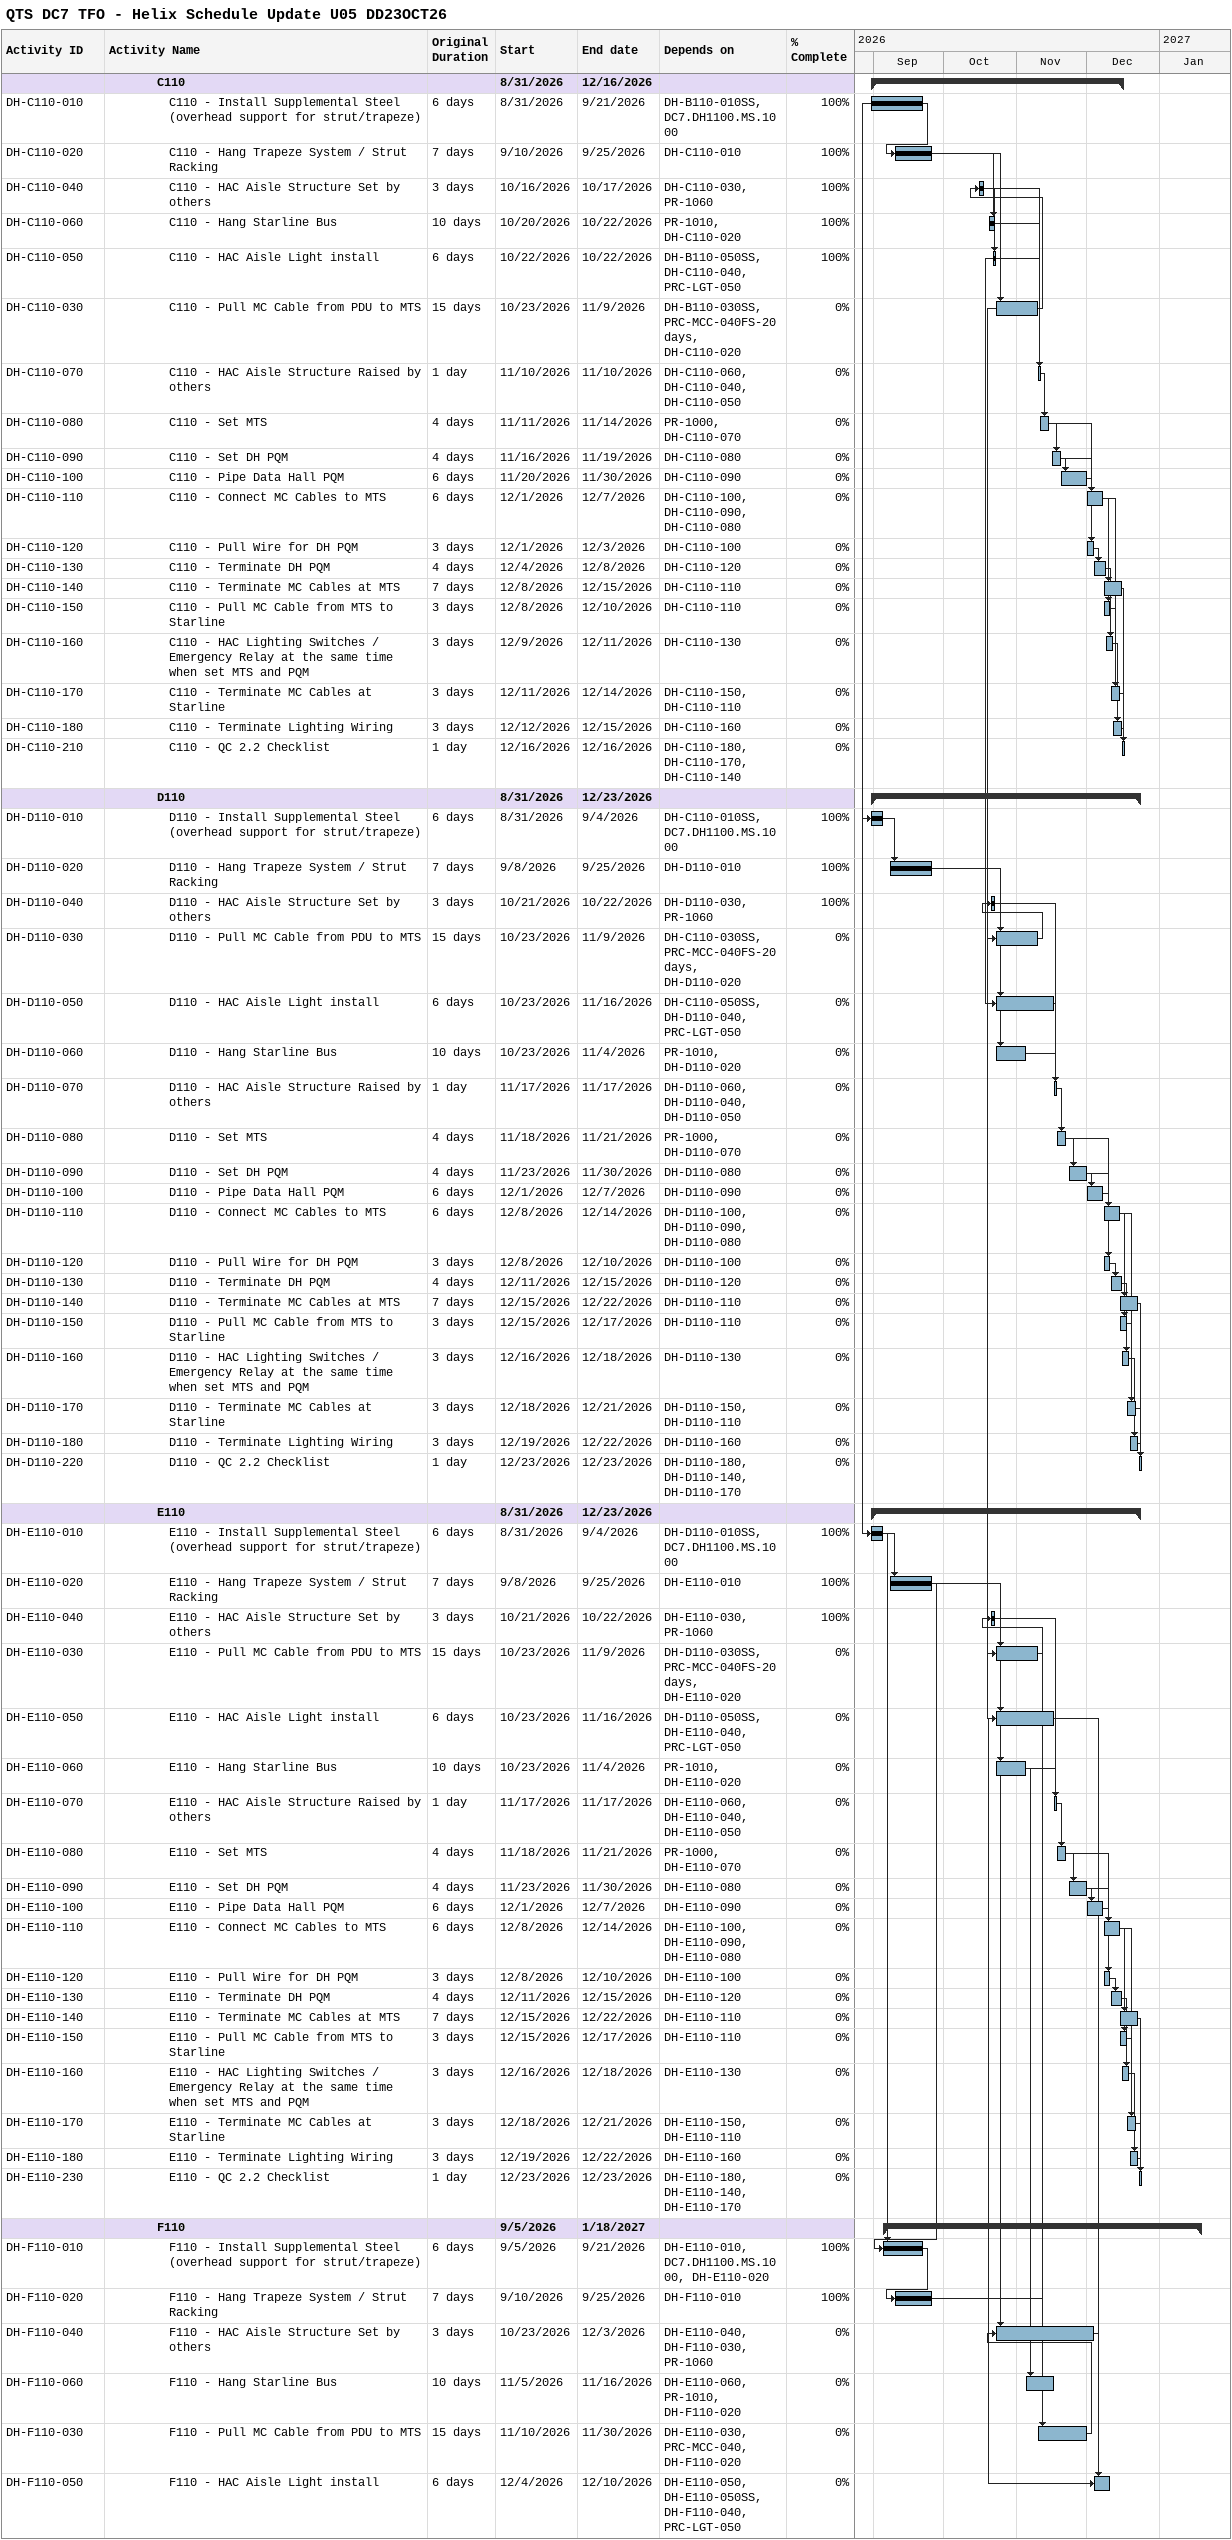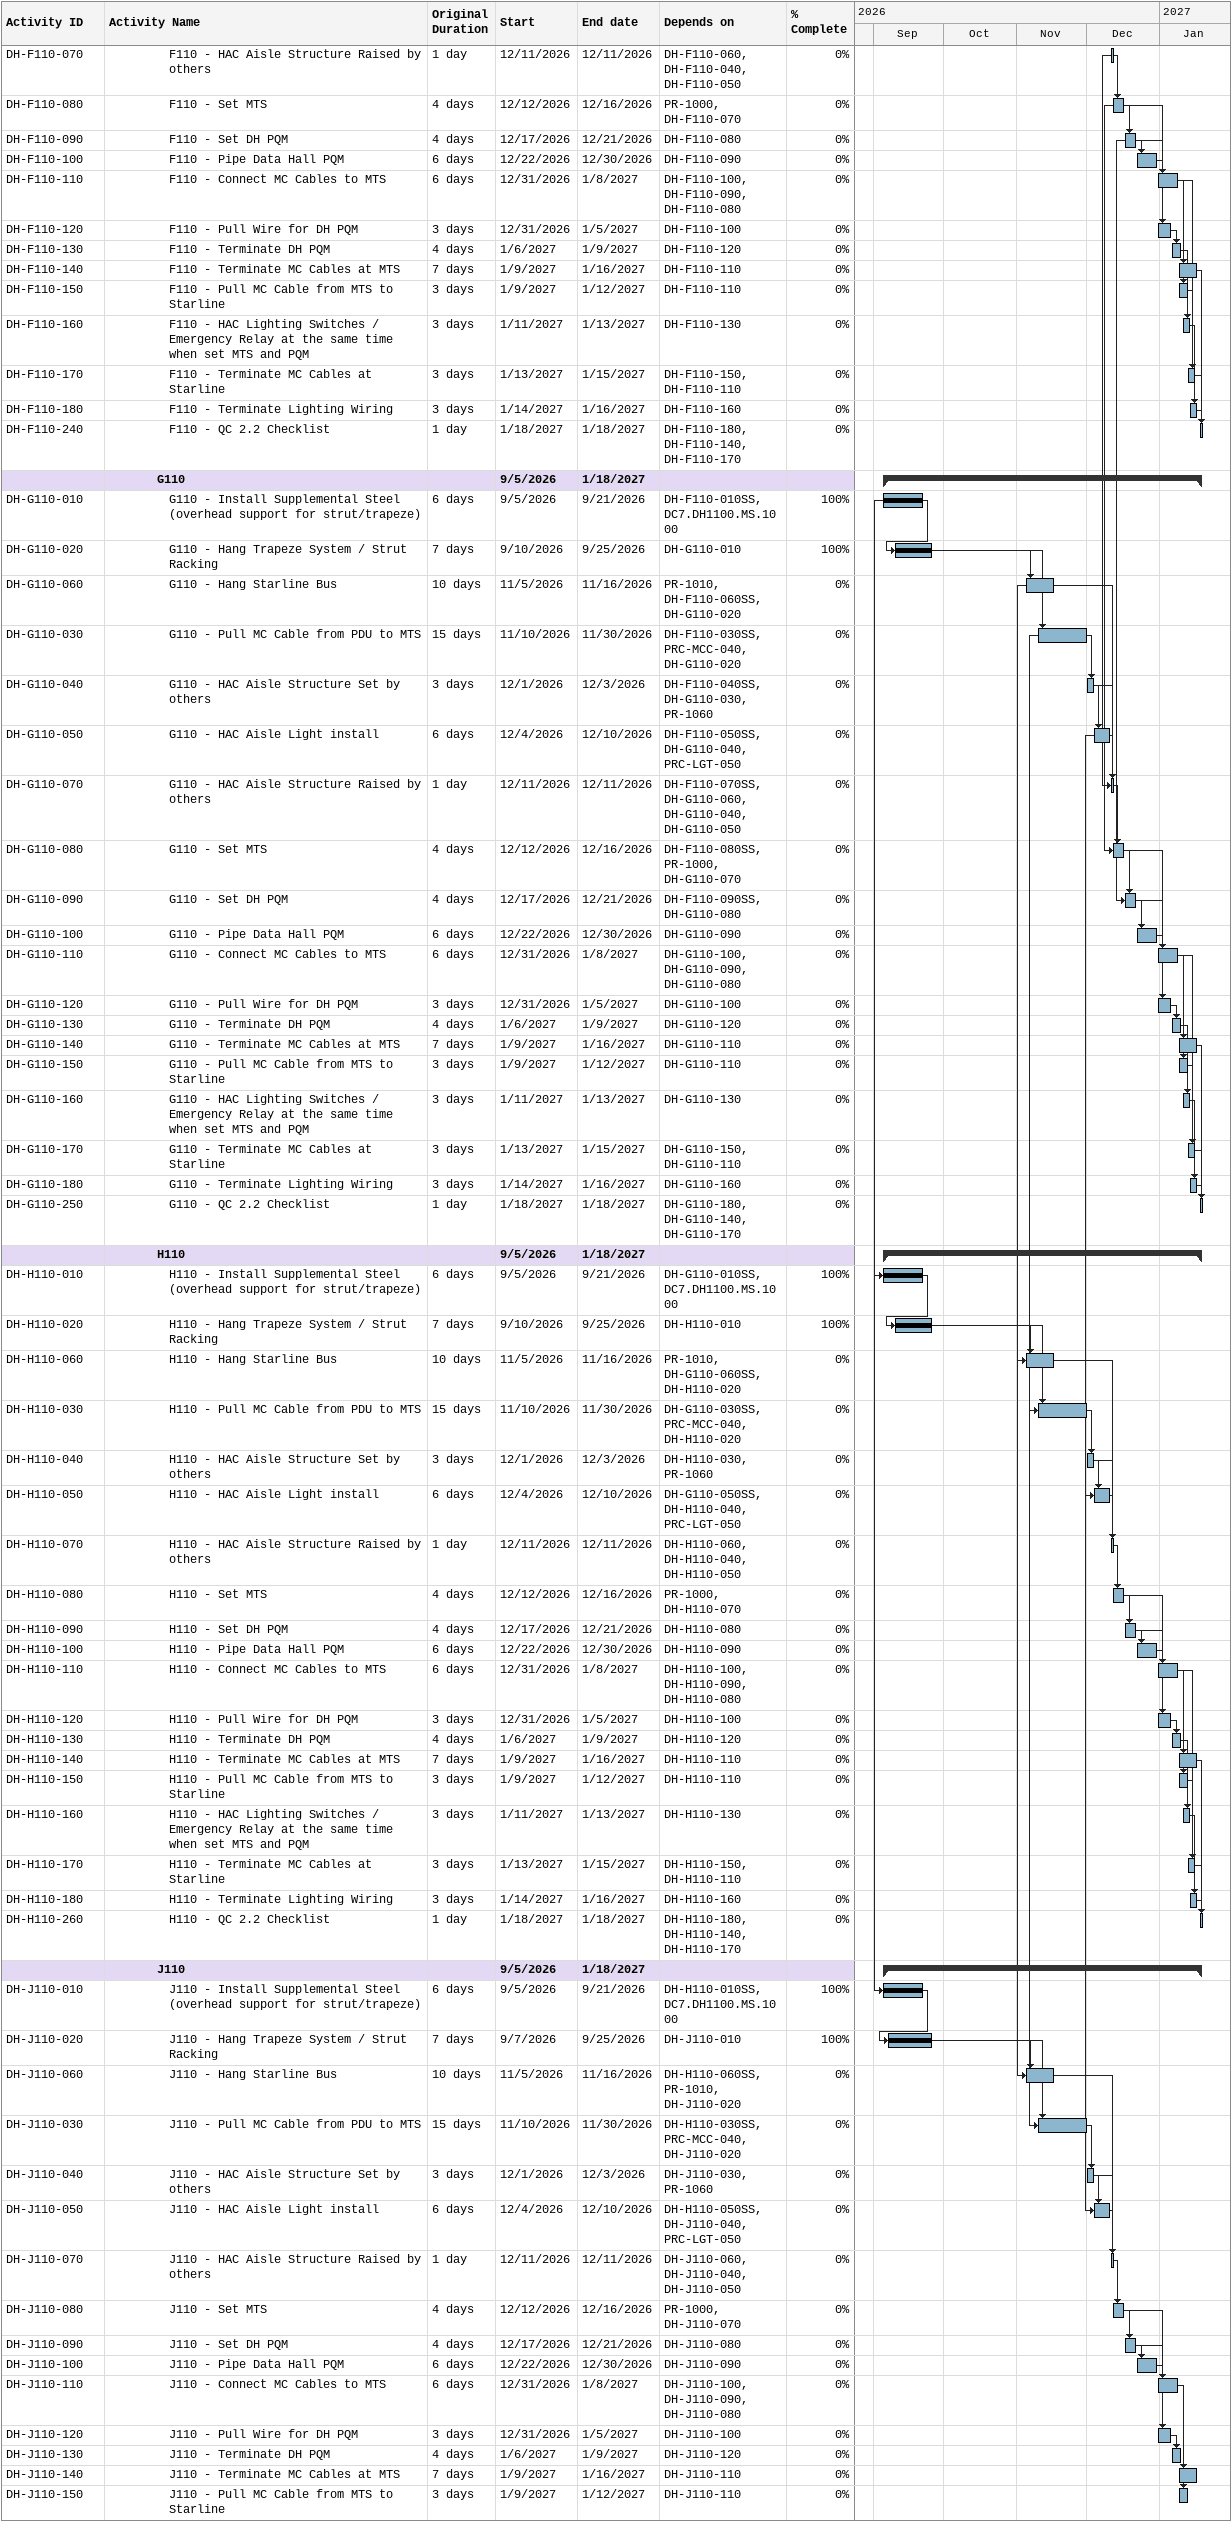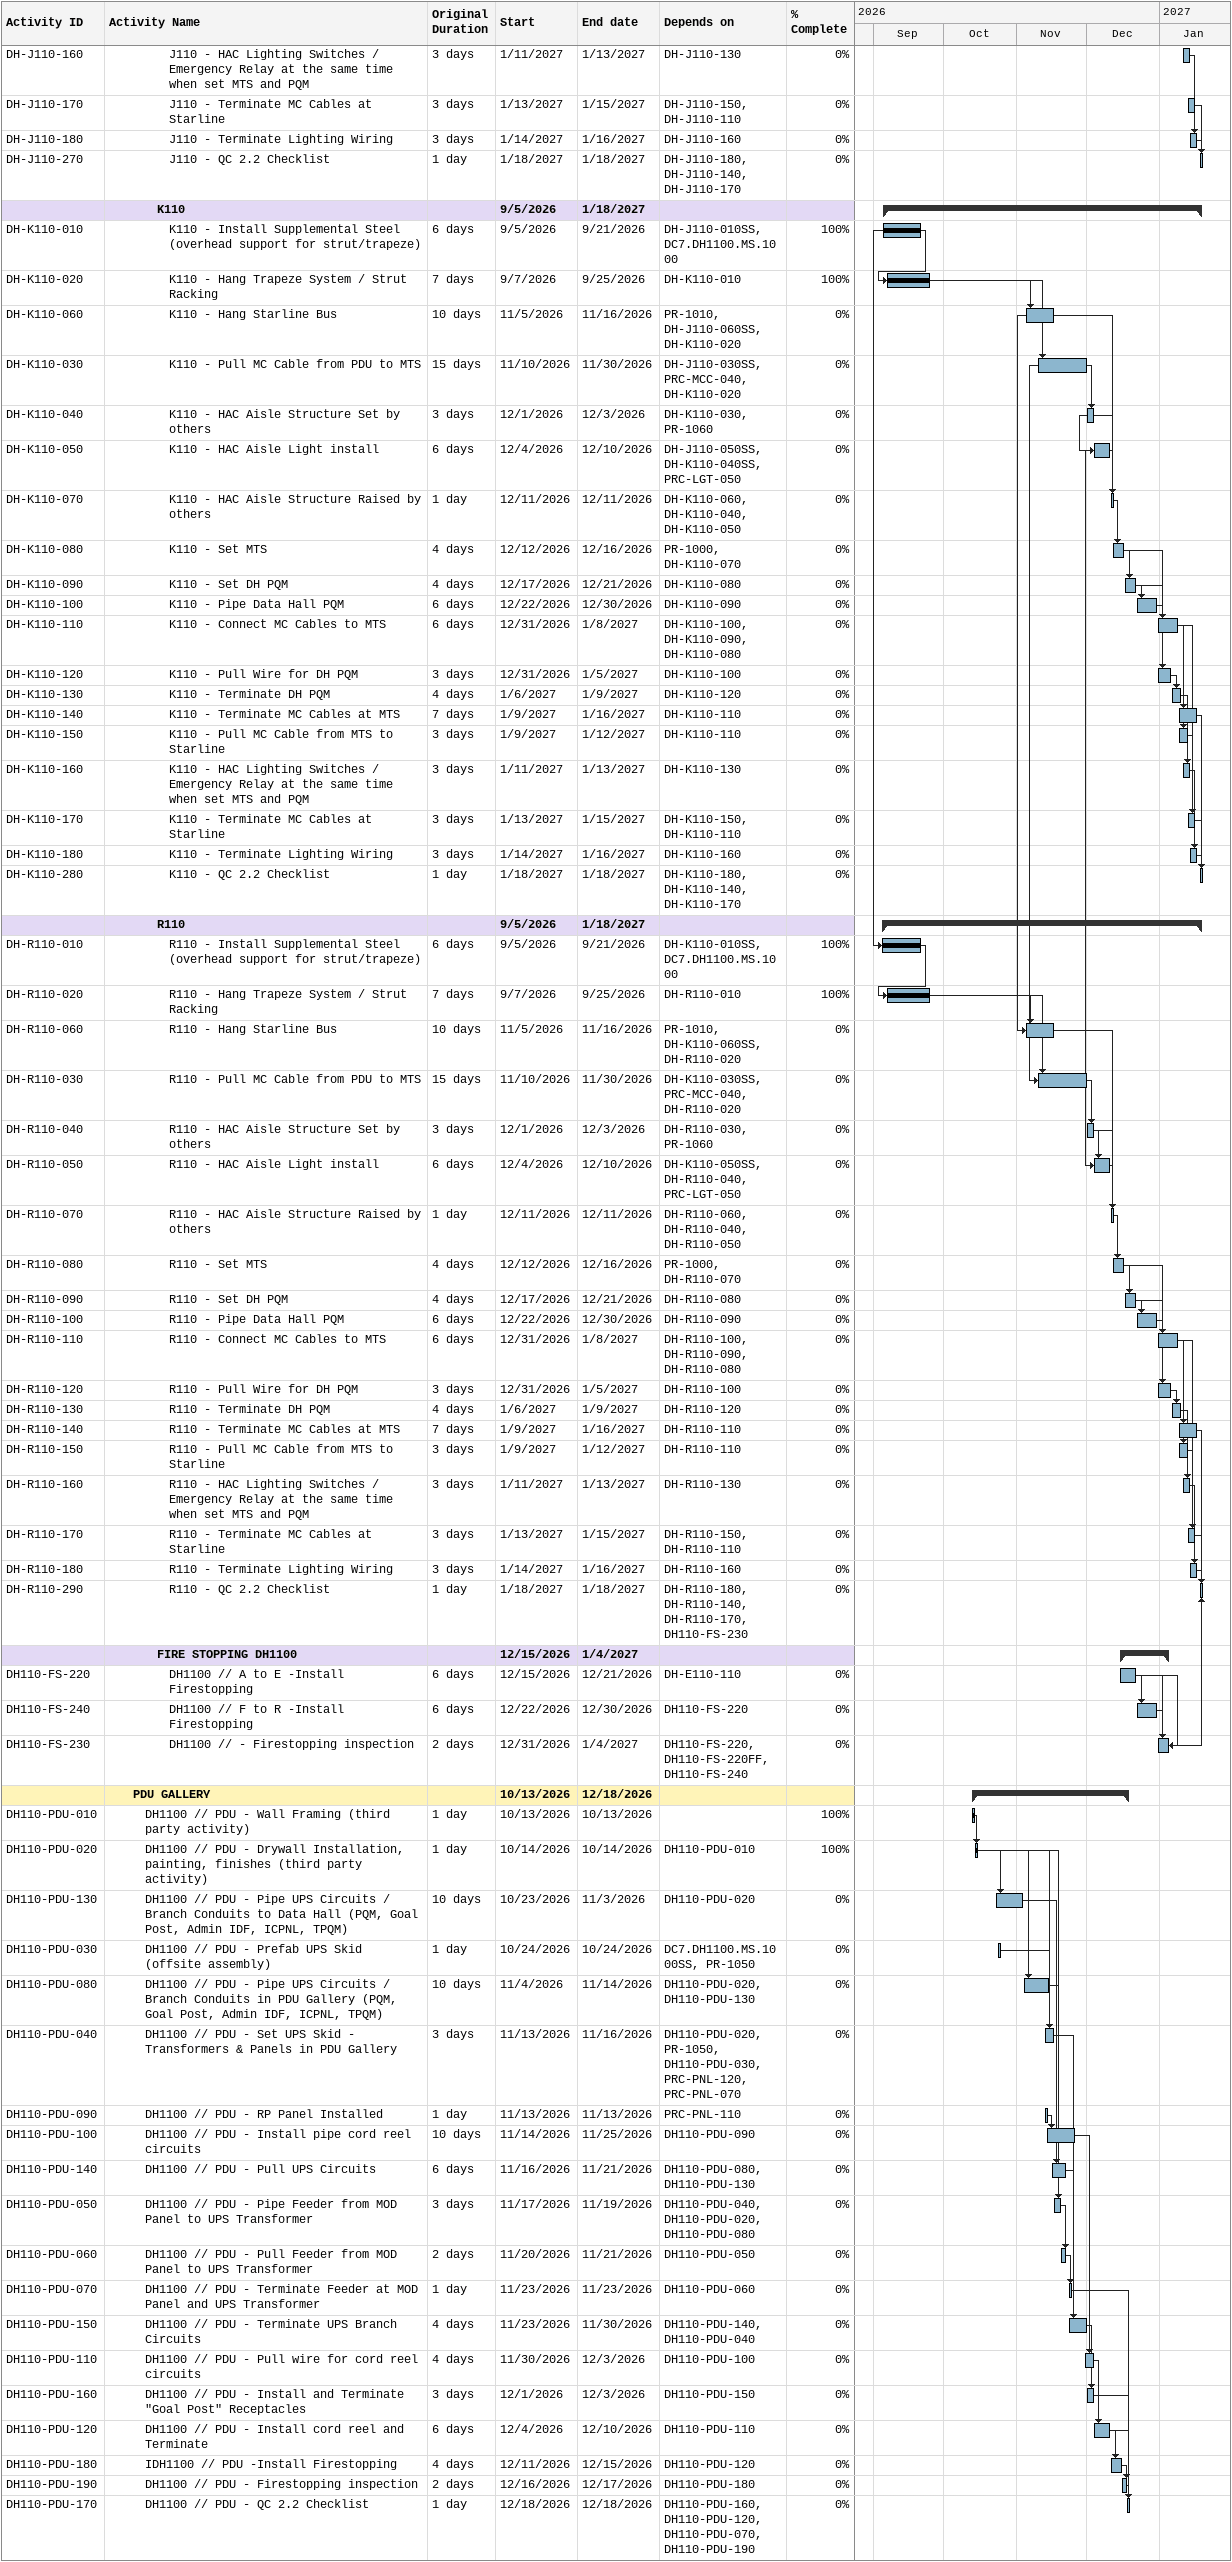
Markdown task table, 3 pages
QTS DC7 TFO - Helix Schedule Update U05 DD23OCT26

| ID | Level | Task | Original duration | Start | Finish | Predecessors | % complete |
|---|---|---|---|---|---|---|---|
|  | 5 | **C110** |  | 2026-08-31 | 2026-12-16 |  |  |
| DH-C110-010 | 6 | C110 - Install Supplemental Steel (overhead support for strut/trapeze) | 6d | 2026-08-31 | 2026-09-21 | DH-B110-010SS, DC7.DH1100.MS.1000 | 100 |
| DH-C110-020 | 6 | C110 - Hang Trapeze System / Strut Racking | 7d | 2026-09-10 | 2026-09-25 | DH-C110-010 | 100 |
| DH-C110-040 | 6 | C110 - HAC Aisle Structure Set by others | 3d | 2026-10-16 | 2026-10-17 | DH-C110-030, PR-1060 | 100 |
| DH-C110-060 | 6 | C110 - Hang Starline Bus | 10d | 2026-10-20 | 2026-10-22 | PR-1010, DH-C110-020 | 100 |
| DH-C110-050 | 6 | C110 - HAC Aisle Light install | 6d | 2026-10-22 | 2026-10-22 | DH-B110-050SS, DH-C110-040, PRC-LGT-050 | 100 |
| DH-C110-030 | 6 | C110 - Pull MC Cable from PDU to MTS | 15d | 2026-10-23 | 2026-11-09 | DH-B110-030SS, PRC-MCC-040FS-20d, DH-C110-020 | 0 |
| DH-C110-070 | 6 | C110 - HAC Aisle Structure Raised by others | 1d | 2026-11-10 | 2026-11-10 | DH-C110-060, DH-C110-040, DH-C110-050 | 0 |
| DH-C110-080 | 6 | C110 - Set MTS | 4d | 2026-11-11 | 2026-11-14 | PR-1000, DH-C110-070 | 0 |
| DH-C110-090 | 6 | C110 - Set DH PQM | 4d | 2026-11-16 | 2026-11-19 | DH-C110-080 | 0 |
| DH-C110-100 | 6 | C110 - Pipe Data Hall PQM | 6d | 2026-11-20 | 2026-11-30 | DH-C110-090 | 0 |
| DH-C110-110 | 6 | C110 - Connect MC Cables to MTS | 6d | 2026-12-01 | 2026-12-07 | DH-C110-100, DH-C110-090, DH-C110-080 | 0 |
| DH-C110-120 | 6 | C110 - Pull Wire for DH PQM | 3d | 2026-12-01 | 2026-12-03 | DH-C110-100 | 0 |
| DH-C110-130 | 6 | C110 - Terminate DH PQM | 4d | 2026-12-04 | 2026-12-08 | DH-C110-120 | 0 |
| DH-C110-140 | 6 | C110 - Terminate MC Cables at MTS | 7d | 2026-12-08 | 2026-12-15 | DH-C110-110 | 0 |
| DH-C110-150 | 6 | C110 - Pull MC Cable from MTS to Starline | 3d | 2026-12-08 | 2026-12-10 | DH-C110-110 | 0 |
| DH-C110-160 | 6 | C110 - HAC Lighting Switches / Emergency Relay at the same time when set MTS and PQM | 3d | 2026-12-09 | 2026-12-11 | DH-C110-130 | 0 |
| DH-C110-170 | 6 | C110 - Terminate MC Cables at Starline | 3d | 2026-12-11 | 2026-12-14 | DH-C110-150, DH-C110-110 | 0 |
| DH-C110-180 | 6 | C110 - Terminate Lighting Wiring | 3d | 2026-12-12 | 2026-12-15 | DH-C110-160 | 0 |
| DH-C110-210 | 6 | C110 - QC 2.2 Checklist | 1d | 2026-12-16 | 2026-12-16 | DH-C110-180, DH-C110-170, DH-C110-140 | 0 |
|  | 5 | **D110** |  | 2026-08-31 | 2026-12-23 |  |  |
| DH-D110-010 | 6 | D110 - Install Supplemental Steel (overhead support for strut/trapeze) | 6d | 2026-08-31 | 2026-09-04 | DH-C110-010SS, DC7.DH1100.MS.1000 | 100 |
| DH-D110-020 | 6 | D110 - Hang Trapeze System / Strut Racking | 7d | 2026-09-08 | 2026-09-25 | DH-D110-010 | 100 |
| DH-D110-040 | 6 | D110 - HAC Aisle Structure Set by others | 3d | 2026-10-21 | 2026-10-22 | DH-D110-030, PR-1060 | 100 |
| DH-D110-030 | 6 | D110 - Pull MC Cable from PDU to MTS | 15d | 2026-10-23 | 2026-11-09 | DH-C110-030SS, PRC-MCC-040FS-20d, DH-D110-020 | 0 |
| DH-D110-050 | 6 | D110 - HAC Aisle Light install | 6d | 2026-10-23 | 2026-11-16 | DH-C110-050SS, DH-D110-040, PRC-LGT-050 | 0 |
| DH-D110-060 | 6 | D110 - Hang Starline Bus | 10d | 2026-10-23 | 2026-11-04 | PR-1010, DH-D110-020 | 0 |
| DH-D110-070 | 6 | D110 - HAC Aisle Structure Raised by others | 1d | 2026-11-17 | 2026-11-17 | DH-D110-060, DH-D110-040, DH-D110-050 | 0 |
| DH-D110-080 | 6 | D110 - Set MTS | 4d | 2026-11-18 | 2026-11-21 | PR-1000, DH-D110-070 | 0 |
| DH-D110-090 | 6 | D110 - Set DH PQM | 4d | 2026-11-23 | 2026-11-30 | DH-D110-080 | 0 |
| DH-D110-100 | 6 | D110 - Pipe Data Hall PQM | 6d | 2026-12-01 | 2026-12-07 | DH-D110-090 | 0 |
| DH-D110-110 | 6 | D110 - Connect MC Cables to MTS | 6d | 2026-12-08 | 2026-12-14 | DH-D110-100, DH-D110-090, DH-D110-080 | 0 |
| DH-D110-120 | 6 | D110 - Pull Wire for DH PQM | 3d | 2026-12-08 | 2026-12-10 | DH-D110-100 | 0 |
| DH-D110-130 | 6 | D110 - Terminate DH PQM | 4d | 2026-12-11 | 2026-12-15 | DH-D110-120 | 0 |
| DH-D110-140 | 6 | D110 - Terminate MC Cables at MTS | 7d | 2026-12-15 | 2026-12-22 | DH-D110-110 | 0 |
| DH-D110-150 | 6 | D110 - Pull MC Cable from MTS to Starline | 3d | 2026-12-15 | 2026-12-17 | DH-D110-110 | 0 |
| DH-D110-160 | 6 | D110 - HAC Lighting Switches / Emergency Relay at the same time when set MTS and PQM | 3d | 2026-12-16 | 2026-12-18 | DH-D110-130 | 0 |
| DH-D110-170 | 6 | D110 - Terminate MC Cables at Starline | 3d | 2026-12-18 | 2026-12-21 | DH-D110-150, DH-D110-110 | 0 |
| DH-D110-180 | 6 | D110 - Terminate Lighting Wiring | 3d | 2026-12-19 | 2026-12-22 | DH-D110-160 | 0 |
| DH-D110-220 | 6 | D110 - QC 2.2 Checklist | 1d | 2026-12-23 | 2026-12-23 | DH-D110-180, DH-D110-140, DH-D110-170 | 0 |
|  | 5 | **E110** |  | 2026-08-31 | 2026-12-23 |  |  |
| DH-E110-010 | 6 | E110 - Install Supplemental Steel (overhead support for strut/trapeze) | 6d | 2026-08-31 | 2026-09-04 | DH-D110-010SS, DC7.DH1100.MS.1000 | 100 |
| DH-E110-020 | 6 | E110 - Hang Trapeze System / Strut Racking | 7d | 2026-09-08 | 2026-09-25 | DH-E110-010 | 100 |
| DH-E110-040 | 6 | E110 - HAC Aisle Structure Set by others | 3d | 2026-10-21 | 2026-10-22 | DH-E110-030, PR-1060 | 100 |
| DH-E110-030 | 6 | E110 - Pull MC Cable from PDU to MTS | 15d | 2026-10-23 | 2026-11-09 | DH-D110-030SS, PRC-MCC-040FS-20d, DH-E110-020 | 0 |
| DH-E110-050 | 6 | E110 - HAC Aisle Light install | 6d | 2026-10-23 | 2026-11-16 | DH-D110-050SS, DH-E110-040, PRC-LGT-050 | 0 |
| DH-E110-060 | 6 | E110 - Hang Starline Bus | 10d | 2026-10-23 | 2026-11-04 | PR-1010, DH-E110-020 | 0 |
| DH-E110-070 | 6 | E110 - HAC Aisle Structure Raised by others | 1d | 2026-11-17 | 2026-11-17 | DH-E110-060, DH-E110-040, DH-E110-050 | 0 |
| DH-E110-080 | 6 | E110 - Set MTS | 4d | 2026-11-18 | 2026-11-21 | PR-1000, DH-E110-070 | 0 |
| DH-E110-090 | 6 | E110 - Set DH PQM | 4d | 2026-11-23 | 2026-11-30 | DH-E110-080 | 0 |
| DH-E110-100 | 6 | E110 - Pipe Data Hall PQM | 6d | 2026-12-01 | 2026-12-07 | DH-E110-090 | 0 |
| DH-E110-110 | 6 | E110 - Connect MC Cables to MTS | 6d | 2026-12-08 | 2026-12-14 | DH-E110-100, DH-E110-090, DH-E110-080 | 0 |
| DH-E110-120 | 6 | E110 - Pull Wire for DH PQM | 3d | 2026-12-08 | 2026-12-10 | DH-E110-100 | 0 |
| DH-E110-130 | 6 | E110 - Terminate DH PQM | 4d | 2026-12-11 | 2026-12-15 | DH-E110-120 | 0 |
| DH-E110-140 | 6 | E110 - Terminate MC Cables at MTS | 7d | 2026-12-15 | 2026-12-22 | DH-E110-110 | 0 |
| DH-E110-150 | 6 | E110 - Pull MC Cable from MTS to Starline | 3d | 2026-12-15 | 2026-12-17 | DH-E110-110 | 0 |
| DH-E110-160 | 6 | E110 - HAC Lighting Switches / Emergency Relay at the same time when set MTS and PQM | 3d | 2026-12-16 | 2026-12-18 | DH-E110-130 | 0 |
| DH-E110-170 | 6 | E110 - Terminate MC Cables at Starline | 3d | 2026-12-18 | 2026-12-21 | DH-E110-150, DH-E110-110 | 0 |
| DH-E110-180 | 6 | E110 - Terminate Lighting Wiring | 3d | 2026-12-19 | 2026-12-22 | DH-E110-160 | 0 |
| DH-E110-230 | 6 | E110 - QC 2.2 Checklist | 1d | 2026-12-23 | 2026-12-23 | DH-E110-180, DH-E110-140, DH-E110-170 | 0 |
|  | 5 | **F110** |  | 2026-09-05 | 2027-01-18 |  |  |
| DH-F110-010 | 6 | F110 - Install Supplemental Steel (overhead support for strut/trapeze) | 6d | 2026-09-05 | 2026-09-21 | DH-E110-010, DC7.DH1100.MS.1000, DH-E110-020 | 100 |
| DH-F110-020 | 6 | F110 - Hang Trapeze System / Strut Racking | 7d | 2026-09-10 | 2026-09-25 | DH-F110-010 | 100 |
| DH-F110-040 | 6 | F110 - HAC Aisle Structure Set by others | 3d | 2026-10-23 | 2026-12-03 | DH-E110-040, DH-F110-030, PR-1060 | 0 |
| DH-F110-060 | 6 | F110 - Hang Starline Bus | 10d | 2026-11-05 | 2026-11-16 | DH-E110-060, PR-1010, DH-F110-020 | 0 |
| DH-F110-030 | 6 | F110 - Pull MC Cable from PDU to MTS | 15d | 2026-11-10 | 2026-11-30 | DH-E110-030, PRC-MCC-040, DH-F110-020 | 0 |
| DH-F110-050 | 6 | F110 - HAC Aisle Light install | 6d | 2026-12-04 | 2026-12-10 | DH-E110-050, DH-E110-050SS, DH-F110-040, PRC-LGT-050 | 0 |
| DH-F110-070 | 6 | F110 - HAC Aisle Structure Raised by others | 1d | 2026-12-11 | 2026-12-11 | DH-F110-060, DH-F110-040, DH-F110-050 | 0 |
| DH-F110-080 | 6 | F110 - Set MTS | 4d | 2026-12-12 | 2026-12-16 | PR-1000, DH-F110-070 | 0 |
| DH-F110-090 | 6 | F110 - Set DH PQM | 4d | 2026-12-17 | 2026-12-21 | DH-F110-080 | 0 |
| DH-F110-100 | 6 | F110 - Pipe Data Hall PQM | 6d | 2026-12-22 | 2026-12-30 | DH-F110-090 | 0 |
| DH-F110-110 | 6 | F110 - Connect MC Cables to MTS | 6d | 2026-12-31 | 2027-01-08 | DH-F110-100, DH-F110-090, DH-F110-080 | 0 |
| DH-F110-120 | 6 | F110 - Pull Wire for DH PQM | 3d | 2026-12-31 | 2027-01-05 | DH-F110-100 | 0 |
| DH-F110-130 | 6 | F110 - Terminate DH PQM | 4d | 2027-01-06 | 2027-01-09 | DH-F110-120 | 0 |
| DH-F110-140 | 6 | F110 - Terminate MC Cables at MTS | 7d | 2027-01-09 | 2027-01-16 | DH-F110-110 | 0 |
| DH-F110-150 | 6 | F110 - Pull MC Cable from MTS to Starline | 3d | 2027-01-09 | 2027-01-12 | DH-F110-110 | 0 |
| DH-F110-160 | 6 | F110 - HAC Lighting Switches / Emergency Relay at the same time when set MTS and PQM | 3d | 2027-01-11 | 2027-01-13 | DH-F110-130 | 0 |
| DH-F110-170 | 6 | F110 - Terminate MC Cables at Starline | 3d | 2027-01-13 | 2027-01-15 | DH-F110-150, DH-F110-110 | 0 |
| DH-F110-180 | 6 | F110 - Terminate Lighting Wiring | 3d | 2027-01-14 | 2027-01-16 | DH-F110-160 | 0 |
| DH-F110-240 | 6 | F110 - QC 2.2 Checklist | 1d | 2027-01-18 | 2027-01-18 | DH-F110-180, DH-F110-140, DH-F110-170 | 0 |
|  | 5 | **G110** |  | 2026-09-05 | 2027-01-18 |  |  |
| DH-G110-010 | 6 | G110 - Install Supplemental Steel (overhead support for strut/trapeze) | 6d | 2026-09-05 | 2026-09-21 | DH-F110-010SS, DC7.DH1100.MS.1000 | 100 |
| DH-G110-020 | 6 | G110 - Hang Trapeze System / Strut Racking | 7d | 2026-09-10 | 2026-09-25 | DH-G110-010 | 100 |
| DH-G110-060 | 6 | G110 - Hang Starline Bus | 10d | 2026-11-05 | 2026-11-16 | PR-1010, DH-F110-060SS, DH-G110-020 | 0 |
| DH-G110-030 | 6 | G110 - Pull MC Cable from PDU to MTS | 15d | 2026-11-10 | 2026-11-30 | DH-F110-030SS, PRC-MCC-040, DH-G110-020 | 0 |
| DH-G110-040 | 6 | G110 - HAC Aisle Structure Set by others | 3d | 2026-12-01 | 2026-12-03 | DH-F110-040SS, DH-G110-030, PR-1060 | 0 |
| DH-G110-050 | 6 | G110 - HAC Aisle Light install | 6d | 2026-12-04 | 2026-12-10 | DH-F110-050SS, DH-G110-040, PRC-LGT-050 | 0 |
| DH-G110-070 | 6 | G110 - HAC Aisle Structure Raised by others | 1d | 2026-12-11 | 2026-12-11 | DH-F110-070SS, DH-G110-060, DH-G110-040, DH-G110-050 | 0 |
| DH-G110-080 | 6 | G110 - Set MTS | 4d | 2026-12-12 | 2026-12-16 | DH-F110-080SS, PR-1000, DH-G110-070 | 0 |
| DH-G110-090 | 6 | G110 - Set DH PQM | 4d | 2026-12-17 | 2026-12-21 | DH-F110-090SS, DH-G110-080 | 0 |
| DH-G110-100 | 6 | G110 - Pipe Data Hall PQM | 6d | 2026-12-22 | 2026-12-30 | DH-G110-090 | 0 |
| DH-G110-110 | 6 | G110 - Connect MC Cables to MTS | 6d | 2026-12-31 | 2027-01-08 | DH-G110-100, DH-G110-090, DH-G110-080 | 0 |
| DH-G110-120 | 6 | G110 - Pull Wire for DH PQM | 3d | 2026-12-31 | 2027-01-05 | DH-G110-100 | 0 |
| DH-G110-130 | 6 | G110 - Terminate DH PQM | 4d | 2027-01-06 | 2027-01-09 | DH-G110-120 | 0 |
| DH-G110-140 | 6 | G110 - Terminate MC Cables at MTS | 7d | 2027-01-09 | 2027-01-16 | DH-G110-110 | 0 |
| DH-G110-150 | 6 | G110 - Pull MC Cable from MTS to Starline | 3d | 2027-01-09 | 2027-01-12 | DH-G110-110 | 0 |
| DH-G110-160 | 6 | G110 - HAC Lighting Switches / Emergency Relay at the same time when set MTS and PQM | 3d | 2027-01-11 | 2027-01-13 | DH-G110-130 | 0 |
| DH-G110-170 | 6 | G110 - Terminate MC Cables at Starline | 3d | 2027-01-13 | 2027-01-15 | DH-G110-150, DH-G110-110 | 0 |
| DH-G110-180 | 6 | G110 - Terminate Lighting Wiring | 3d | 2027-01-14 | 2027-01-16 | DH-G110-160 | 0 |
| DH-G110-250 | 6 | G110 - QC 2.2 Checklist | 1d | 2027-01-18 | 2027-01-18 | DH-G110-180, DH-G110-140, DH-G110-170 | 0 |
|  | 5 | **H110** |  | 2026-09-05 | 2027-01-18 |  |  |
| DH-H110-010 | 6 | H110 - Install Supplemental Steel (overhead support for strut/trapeze) | 6d | 2026-09-05 | 2026-09-21 | DH-G110-010SS, DC7.DH1100.MS.1000 | 100 |
| DH-H110-020 | 6 | H110 - Hang Trapeze System / Strut Racking | 7d | 2026-09-10 | 2026-09-25 | DH-H110-010 | 100 |
| DH-H110-060 | 6 | H110 - Hang Starline Bus | 10d | 2026-11-05 | 2026-11-16 | PR-1010, DH-G110-060SS, DH-H110-020 | 0 |
| DH-H110-030 | 6 | H110 - Pull MC Cable from PDU to MTS | 15d | 2026-11-10 | 2026-11-30 | DH-G110-030SS, PRC-MCC-040, DH-H110-020 | 0 |
| DH-H110-040 | 6 | H110 - HAC Aisle Structure Set by others | 3d | 2026-12-01 | 2026-12-03 | DH-H110-030, PR-1060 | 0 |
| DH-H110-050 | 6 | H110 - HAC Aisle Light install | 6d | 2026-12-04 | 2026-12-10 | DH-G110-050SS, DH-H110-040, PRC-LGT-050 | 0 |
| DH-H110-070 | 6 | H110 - HAC Aisle Structure Raised by others | 1d | 2026-12-11 | 2026-12-11 | DH-H110-060, DH-H110-040, DH-H110-050 | 0 |
| DH-H110-080 | 6 | H110 - Set MTS | 4d | 2026-12-12 | 2026-12-16 | PR-1000, DH-H110-070 | 0 |
| DH-H110-090 | 6 | H110 - Set DH PQM | 4d | 2026-12-17 | 2026-12-21 | DH-H110-080 | 0 |
| DH-H110-100 | 6 | H110 - Pipe Data Hall PQM | 6d | 2026-12-22 | 2026-12-30 | DH-H110-090 | 0 |
| DH-H110-110 | 6 | H110 - Connect MC Cables to MTS | 6d | 2026-12-31 | 2027-01-08 | DH-H110-100, DH-H110-090, DH-H110-080 | 0 |
| DH-H110-120 | 6 | H110 - Pull Wire for DH PQM | 3d | 2026-12-31 | 2027-01-05 | DH-H110-100 | 0 |
| DH-H110-130 | 6 | H110 - Terminate DH PQM | 4d | 2027-01-06 | 2027-01-09 | DH-H110-120 | 0 |
| DH-H110-140 | 6 | H110 - Terminate MC Cables at MTS | 7d | 2027-01-09 | 2027-01-16 | DH-H110-110 | 0 |
| DH-H110-150 | 6 | H110 - Pull MC Cable from MTS to Starline | 3d | 2027-01-09 | 2027-01-12 | DH-H110-110 | 0 |
| DH-H110-160 | 6 | H110 - HAC Lighting Switches / Emergency Relay at the same time when set MTS and PQM | 3d | 2027-01-11 | 2027-01-13 | DH-H110-130 | 0 |
| DH-H110-170 | 6 | H110 - Terminate MC Cables at Starline | 3d | 2027-01-13 | 2027-01-15 | DH-H110-150, DH-H110-110 | 0 |
| DH-H110-180 | 6 | H110 - Terminate Lighting Wiring | 3d | 2027-01-14 | 2027-01-16 | DH-H110-160 | 0 |
| DH-H110-260 | 6 | H110 - QC 2.2 Checklist | 1d | 2027-01-18 | 2027-01-18 | DH-H110-180, DH-H110-140, DH-H110-170 | 0 |
|  | 5 | **J110** |  | 2026-09-05 | 2027-01-18 |  |  |
| DH-J110-010 | 6 | J110 - Install Supplemental Steel (overhead support for strut/trapeze) | 6d | 2026-09-05 | 2026-09-21 | DH-H110-010SS, DC7.DH1100.MS.1000 | 100 |
| DH-J110-020 | 6 | J110 - Hang Trapeze System / Strut Racking | 7d | 2026-09-07 | 2026-09-25 | DH-J110-010 | 100 |
| DH-J110-060 | 6 | J110 - Hang Starline Bus | 10d | 2026-11-05 | 2026-11-16 | DH-H110-060SS, PR-1010, DH-J110-020 | 0 |
| DH-J110-030 | 6 | J110 - Pull MC Cable from PDU to MTS | 15d | 2026-11-10 | 2026-11-30 | DH-H110-030SS, PRC-MCC-040, DH-J110-020 | 0 |
| DH-J110-040 | 6 | J110 - HAC Aisle Structure Set by others | 3d | 2026-12-01 | 2026-12-03 | DH-J110-030, PR-1060 | 0 |
| DH-J110-050 | 6 | J110 - HAC Aisle Light install | 6d | 2026-12-04 | 2026-12-10 | DH-H110-050SS, DH-J110-040, PRC-LGT-050 | 0 |
| DH-J110-070 | 6 | J110 - HAC Aisle Structure Raised by others | 1d | 2026-12-11 | 2026-12-11 | DH-J110-060, DH-J110-040, DH-J110-050 | 0 |
| DH-J110-080 | 6 | J110 - Set MTS | 4d | 2026-12-12 | 2026-12-16 | PR-1000, DH-J110-070 | 0 |
| DH-J110-090 | 6 | J110 - Set DH PQM | 4d | 2026-12-17 | 2026-12-21 | DH-J110-080 | 0 |
| DH-J110-100 | 6 | J110 - Pipe Data Hall PQM | 6d | 2026-12-22 | 2026-12-30 | DH-J110-090 | 0 |
| DH-J110-110 | 6 | J110 - Connect MC Cables to MTS | 6d | 2026-12-31 | 2027-01-08 | DH-J110-100, DH-J110-090, DH-J110-080 | 0 |
| DH-J110-120 | 6 | J110 - Pull Wire for DH PQM | 3d | 2026-12-31 | 2027-01-05 | DH-J110-100 | 0 |
| DH-J110-130 | 6 | J110 - Terminate DH PQM | 4d | 2027-01-06 | 2027-01-09 | DH-J110-120 | 0 |
| DH-J110-140 | 6 | J110 - Terminate MC Cables at MTS | 7d | 2027-01-09 | 2027-01-16 | DH-J110-110 | 0 |
| DH-J110-150 | 6 | J110 - Pull MC Cable from MTS to Starline | 3d | 2027-01-09 | 2027-01-12 | DH-J110-110 | 0 |
| DH-J110-160 | 6 | J110 - HAC Lighting Switches / Emergency Relay at the same time when set MTS and PQM | 3d | 2027-01-11 | 2027-01-13 | DH-J110-130 | 0 |
| DH-J110-170 | 6 | J110 - Terminate MC Cables at Starline | 3d | 2027-01-13 | 2027-01-15 | DH-J110-150, DH-J110-110 | 0 |
| DH-J110-180 | 6 | J110 - Terminate Lighting Wiring | 3d | 2027-01-14 | 2027-01-16 | DH-J110-160 | 0 |
| DH-J110-270 | 6 | J110 - QC 2.2 Checklist | 1d | 2027-01-18 | 2027-01-18 | DH-J110-180, DH-J110-140, DH-J110-170 | 0 |
|  | 5 | **K110** |  | 2026-09-05 | 2027-01-18 |  |  |
| DH-K110-010 | 6 | K110 - Install Supplemental Steel (overhead support for strut/trapeze) | 6d | 2026-09-05 | 2026-09-21 | DH-J110-010SS, DC7.DH1100.MS.1000 | 100 |
| DH-K110-020 | 6 | K110 - Hang Trapeze System / Strut Racking | 7d | 2026-09-07 | 2026-09-25 | DH-K110-010 | 100 |
| DH-K110-060 | 6 | K110 - Hang Starline Bus | 10d | 2026-11-05 | 2026-11-16 | PR-1010, DH-J110-060SS, DH-K110-020 | 0 |
| DH-K110-030 | 6 | K110 - Pull MC Cable from PDU to MTS | 15d | 2026-11-10 | 2026-11-30 | DH-J110-030SS, PRC-MCC-040, DH-K110-020 | 0 |
| DH-K110-040 | 6 | K110 - HAC Aisle Structure Set by others | 3d | 2026-12-01 | 2026-12-03 | DH-K110-030, PR-1060 | 0 |
| DH-K110-050 | 6 | K110 - HAC Aisle Light install | 6d | 2026-12-04 | 2026-12-10 | DH-J110-050SS, DH-K110-040SS, PRC-LGT-050 | 0 |
| DH-K110-070 | 6 | K110 - HAC Aisle Structure Raised by others | 1d | 2026-12-11 | 2026-12-11 | DH-K110-060, DH-K110-040, DH-K110-050 | 0 |
| DH-K110-080 | 6 | K110 - Set MTS | 4d | 2026-12-12 | 2026-12-16 | PR-1000, DH-K110-070 | 0 |
| DH-K110-090 | 6 | K110 - Set DH PQM | 4d | 2026-12-17 | 2026-12-21 | DH-K110-080 | 0 |
| DH-K110-100 | 6 | K110 - Pipe Data Hall PQM | 6d | 2026-12-22 | 2026-12-30 | DH-K110-090 | 0 |
| DH-K110-110 | 6 | K110 - Connect MC Cables to MTS | 6d | 2026-12-31 | 2027-01-08 | DH-K110-100, DH-K110-090, DH-K110-080 | 0 |
| DH-K110-120 | 6 | K110 - Pull Wire for DH PQM | 3d | 2026-12-31 | 2027-01-05 | DH-K110-100 | 0 |
| DH-K110-130 | 6 | K110 - Terminate DH PQM | 4d | 2027-01-06 | 2027-01-09 | DH-K110-120 | 0 |
| DH-K110-140 | 6 | K110 - Terminate MC Cables at MTS | 7d | 2027-01-09 | 2027-01-16 | DH-K110-110 | 0 |
| DH-K110-150 | 6 | K110 - Pull MC Cable from MTS to Starline | 3d | 2027-01-09 | 2027-01-12 | DH-K110-110 | 0 |
| DH-K110-160 | 6 | K110 - HAC Lighting Switches / Emergency Relay at the same time when set MTS and PQM | 3d | 2027-01-11 | 2027-01-13 | DH-K110-130 | 0 |
| DH-K110-170 | 6 | K110 - Terminate MC Cables at Starline | 3d | 2027-01-13 | 2027-01-15 | DH-K110-150, DH-K110-110 | 0 |
| DH-K110-180 | 6 | K110 - Terminate Lighting Wiring | 3d | 2027-01-14 | 2027-01-16 | DH-K110-160 | 0 |
| DH-K110-280 | 6 | K110 - QC 2.2 Checklist | 1d | 2027-01-18 | 2027-01-18 | DH-K110-180, DH-K110-140, DH-K110-170 | 0 |
|  | 5 | **R110** |  | 2026-09-05 | 2027-01-18 |  |  |
| DH-R110-010 | 6 | R110 - Install Supplemental Steel (overhead support for strut/trapeze) | 6d | 2026-09-05 | 2026-09-21 | DH-K110-010SS, DC7.DH1100.MS.1000 | 100 |
| DH-R110-020 | 6 | R110 - Hang Trapeze System / Strut Racking | 7d | 2026-09-07 | 2026-09-25 | DH-R110-010 | 100 |
| DH-R110-060 | 6 | R110 - Hang Starline Bus | 10d | 2026-11-05 | 2026-11-16 | PR-1010, DH-K110-060SS, DH-R110-020 | 0 |
| DH-R110-030 | 6 | R110 - Pull MC Cable from PDU to MTS | 15d | 2026-11-10 | 2026-11-30 | DH-K110-030SS, PRC-MCC-040, DH-R110-020 | 0 |
| DH-R110-040 | 6 | R110 - HAC Aisle Structure Set by others | 3d | 2026-12-01 | 2026-12-03 | DH-R110-030, PR-1060 | 0 |
| DH-R110-050 | 6 | R110 - HAC Aisle Light install | 6d | 2026-12-04 | 2026-12-10 | DH-K110-050SS, DH-R110-040, PRC-LGT-050 | 0 |
| DH-R110-070 | 6 | R110 - HAC Aisle Structure Raised by others | 1d | 2026-12-11 | 2026-12-11 | DH-R110-060, DH-R110-040, DH-R110-050 | 0 |
| DH-R110-080 | 6 | R110 - Set MTS | 4d | 2026-12-12 | 2026-12-16 | PR-1000, DH-R110-070 | 0 |
| DH-R110-090 | 6 | R110 - Set DH PQM | 4d | 2026-12-17 | 2026-12-21 | DH-R110-080 | 0 |
| DH-R110-100 | 6 | R110 - Pipe Data Hall PQM | 6d | 2026-12-22 | 2026-12-30 | DH-R110-090 | 0 |
| DH-R110-110 | 6 | R110 - Connect MC Cables to MTS | 6d | 2026-12-31 | 2027-01-08 | DH-R110-100, DH-R110-090, DH-R110-080 | 0 |
| DH-R110-120 | 6 | R110 - Pull Wire for DH PQM | 3d | 2026-12-31 | 2027-01-05 | DH-R110-100 | 0 |
| DH-R110-130 | 6 | R110 - Terminate DH PQM | 4d | 2027-01-06 | 2027-01-09 | DH-R110-120 | 0 |
| DH-R110-140 | 6 | R110 - Terminate MC Cables at MTS | 7d | 2027-01-09 | 2027-01-16 | DH-R110-110 | 0 |
| DH-R110-150 | 6 | R110 - Pull MC Cable from MTS to Starline | 3d | 2027-01-09 | 2027-01-12 | DH-R110-110 | 0 |
| DH-R110-160 | 6 | R110 - HAC Lighting Switches / Emergency Relay at the same time when set MTS and PQM | 3d | 2027-01-11 | 2027-01-13 | DH-R110-130 | 0 |
| DH-R110-170 | 6 | R110 - Terminate MC Cables at Starline | 3d | 2027-01-13 | 2027-01-15 | DH-R110-150, DH-R110-110 | 0 |
| DH-R110-180 | 6 | R110 - Terminate Lighting Wiring | 3d | 2027-01-14 | 2027-01-16 | DH-R110-160 | 0 |
| DH-R110-290 | 6 | R110 - QC 2.2 Checklist | 1d | 2027-01-18 | 2027-01-18 | DH-R110-180, DH-R110-140, DH-R110-170, DH110-FS-230 | 0 |
|  | 5 | **FIRE STOPPING DH1100** |  | 2026-12-15 | 2027-01-04 |  |  |
| DH110-FS-220 | 6 | DH1100 // A to E -Install Firestopping | 6d | 2026-12-15 | 2026-12-21 | DH-E110-110 | 0 |
| DH110-FS-240 | 6 | DH1100 // F to R -Install Firestopping | 6d | 2026-12-22 | 2026-12-30 | DH110-FS-220 | 0 |
| DH110-FS-230 | 6 | DH1100 // - Firestopping inspection | 2d | 2026-12-31 | 2027-01-04 | DH110-FS-220, DH110-FS-220FF, DH110-FS-240 | 0 |
|  | 3 | **PDU GALLERY** |  | 2026-10-13 | 2026-12-18 |  |  |
| DH110-PDU-010 | 4 | DH1100 // PDU - Wall Framing (third party activity) | 1d | 2026-10-13 | 2026-10-13 |  | 100 |
| DH110-PDU-020 | 4 | DH1100 // PDU - Drywall Installation, painting, finishes (third party activity) | 1d | 2026-10-14 | 2026-10-14 | DH110-PDU-010 | 100 |
| DH110-PDU-130 | 4 | DH1100 // PDU - Pipe UPS Circuits / Branch Conduits to Data Hall (PQM, Goal Post, Admin IDF, ICPNL, TPQM) | 10d | 2026-10-23 | 2026-11-03 | DH110-PDU-020 | 0 |
| DH110-PDU-030 | 4 | DH1100 // PDU - Prefab UPS Skid (offsite assembly) | 1d | 2026-10-24 | 2026-10-24 | DC7.DH1100.MS.1000SS, PR-1050 | 0 |
| DH110-PDU-080 | 4 | DH1100 // PDU - Pipe UPS Circuits / Branch Conduits in PDU Gallery (PQM, Goal Post, Admin IDF, ICPNL, TPQM) | 10d | 2026-11-04 | 2026-11-14 | DH110-PDU-020, DH110-PDU-130 | 0 |
| DH110-PDU-040 | 4 | DH1100 // PDU - Set UPS Skid - Transformers & Panels in PDU Gallery | 3d | 2026-11-13 | 2026-11-16 | DH110-PDU-020, PR-1050, DH110-PDU-030, PRC-PNL-120, PRC-PNL-070 | 0 |
| DH110-PDU-090 | 4 | DH1100 // PDU - RP Panel Installed | 1d | 2026-11-13 | 2026-11-13 | PRC-PNL-110 | 0 |
| DH110-PDU-100 | 4 | DH1100 // PDU - Install pipe cord reel circuits | 10d | 2026-11-14 | 2026-11-25 | DH110-PDU-090 | 0 |
| DH110-PDU-140 | 4 | DH1100 // PDU - Pull UPS Circuits | 6d | 2026-11-16 | 2026-11-21 | DH110-PDU-080, DH110-PDU-130 | 0 |
| DH110-PDU-050 | 4 | DH1100 // PDU - Pipe Feeder from MOD Panel to UPS Transformer | 3d | 2026-11-17 | 2026-11-19 | DH110-PDU-040, DH110-PDU-020, DH110-PDU-080 | 0 |
| DH110-PDU-060 | 4 | DH1100 // PDU - Pull Feeder from MOD Panel to UPS Transformer | 2d | 2026-11-20 | 2026-11-21 | DH110-PDU-050 | 0 |
| DH110-PDU-070 | 4 | DH1100 // PDU - Terminate Feeder at MOD Panel and UPS Transformer | 1d | 2026-11-23 | 2026-11-23 | DH110-PDU-060 | 0 |
| DH110-PDU-150 | 4 | DH1100 // PDU - Terminate UPS Branch Circuits | 4d | 2026-11-23 | 2026-11-30 | DH110-PDU-140, DH110-PDU-040 | 0 |
| DH110-PDU-110 | 4 | DH1100 // PDU - Pull wire for cord reel circuits | 4d | 2026-11-30 | 2026-12-03 | DH110-PDU-100 | 0 |
| DH110-PDU-160 | 4 | DH1100 // PDU - Install and Terminate "Goal Post" Receptacles | 3d | 2026-12-01 | 2026-12-03 | DH110-PDU-150 | 0 |
| DH110-PDU-120 | 4 | DH1100 // PDU - Install cord reel and Terminate | 6d | 2026-12-04 | 2026-12-10 | DH110-PDU-110 | 0 |
| DH110-PDU-180 | 4 | IDH1100 // PDU -Install Firestopping | 4d | 2026-12-11 | 2026-12-15 | DH110-PDU-120 | 0 |
| DH110-PDU-190 | 4 | DH1100 // PDU - Firestopping inspection | 2d | 2026-12-16 | 2026-12-17 | DH110-PDU-180 | 0 |
| DH110-PDU-170 | 4 | DH1100 // PDU - QC 2.2 Checklist | 1d | 2026-12-18 | 2026-12-18 | DH110-PDU-160, DH110-PDU-120, DH110-PDU-070, DH110-PDU-190 | 0 |
